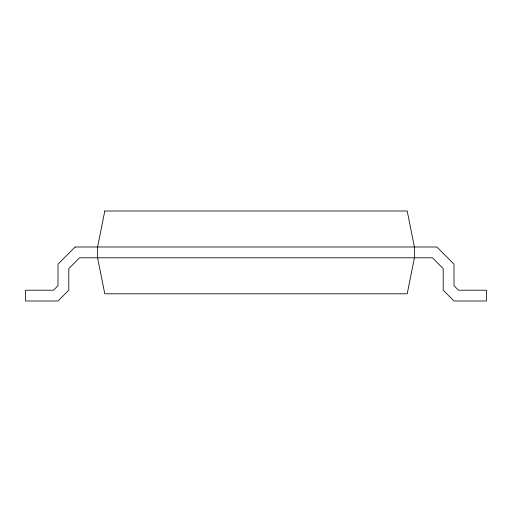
<?xml version="1.0" encoding="UTF-8"?>
<svg xmlns="http://www.w3.org/2000/svg" width="512" height="512" viewBox="0 0 512 512"><rect width="100%" height="100%" fill="white"/><g stroke="black" fill="none" stroke-linecap="round" stroke-linejoin="round"><path stroke-width="0.77" d="M104.8 211.002L97.6 247.002L97.6 257.798L104.8 293.798L407.2 293.798L414.4 257.798L414.4 247.002L407.2 211.002L104.8 211.002M75.13 247.002L57.997 264.128L57.997 285.728L53.53 290.202L25.6 290.202L25.6 300.998L57.997 300.998L68.8 290.202L68.8 268.602L79.597 257.798L432.403 257.798L443.2 268.602L443.2 290.202L454.003 300.998L486.4 300.998L486.4 290.202L458.47 290.202L454.003 285.728L454.003 264.128L436.87 247.002L75.13 247.002"/></g></svg>
